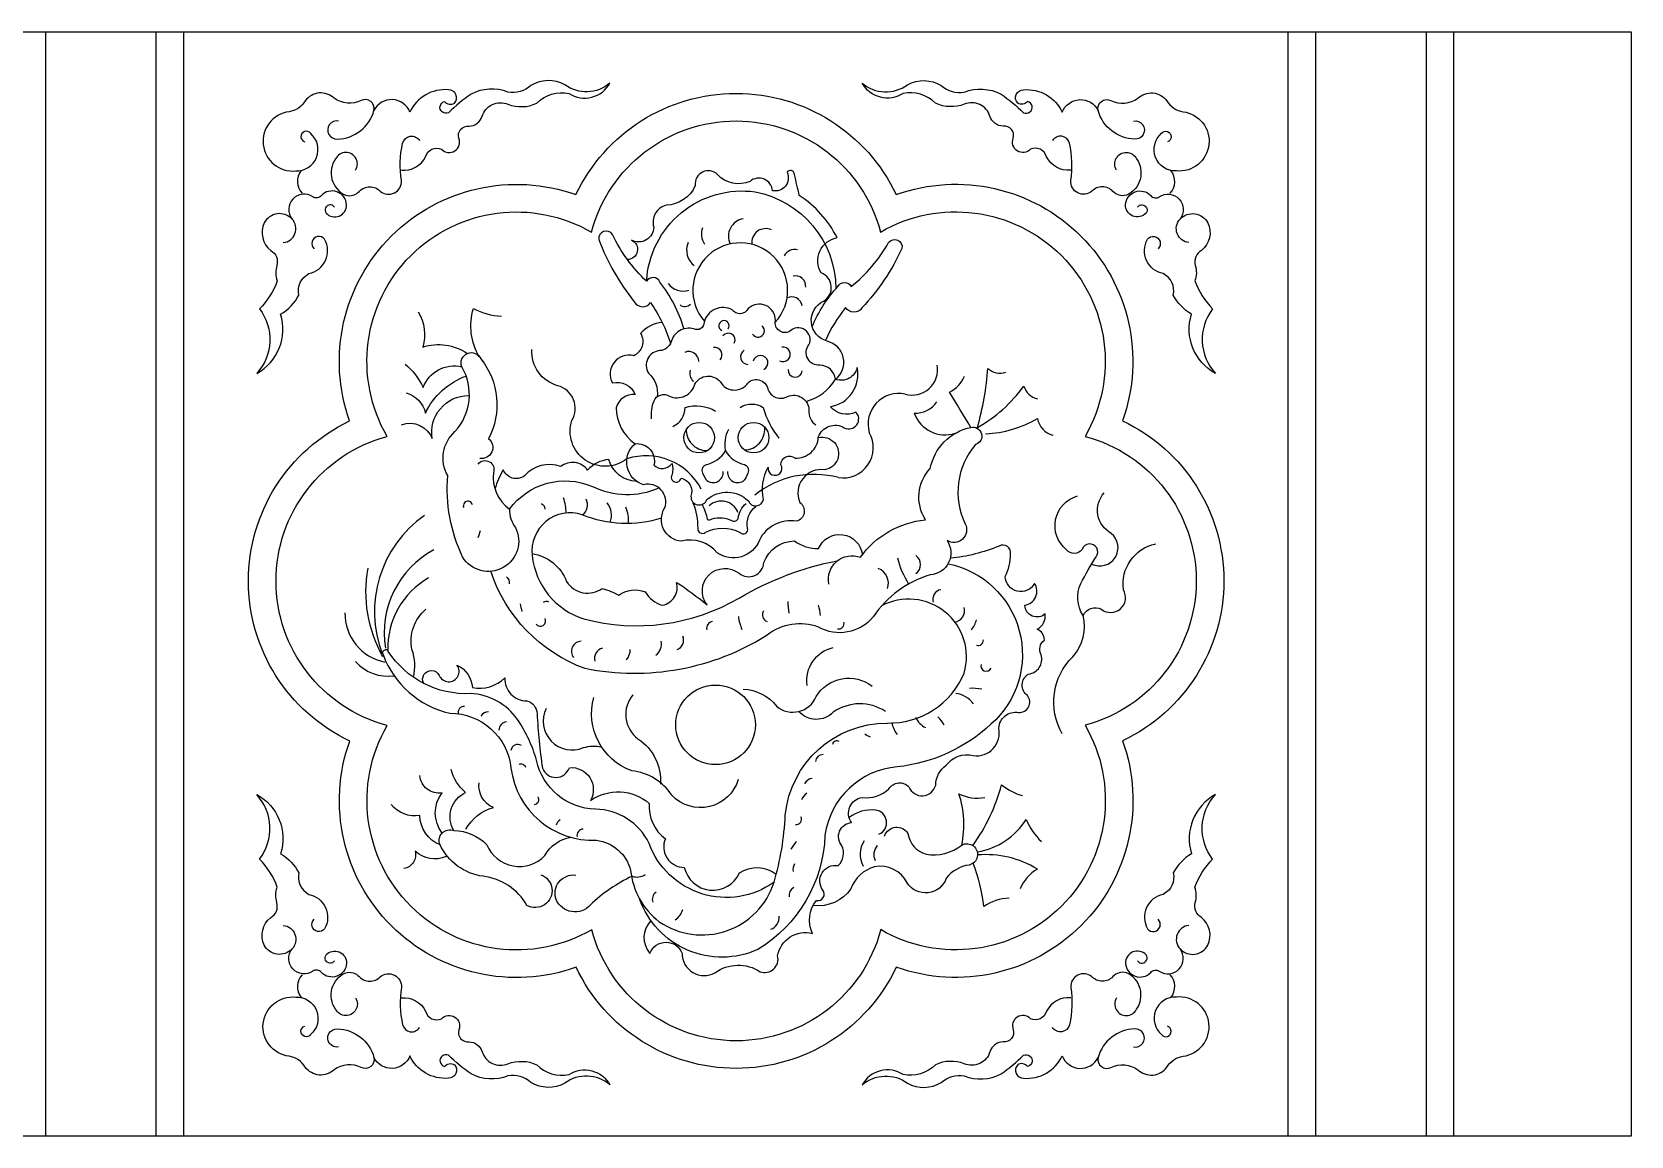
# Model space of a CAD drawing. Extents: x -66030 to 95157, y -13132 to 45879.
# Drawn here: x -52820 to -52241, y 6356 to 6756 of the extents above; entities that cross this region are included whole.
import ezdxf

# ---------------------------------------------------------------- set-up
doc = ezdxf.new("R2010")
doc.units = 0
doc.header["$LTSCALE"] = 100
doc.header["$MEASUREMENT"] = 0
doc.layers.add('3', color=11, linetype='CONTINUOUS')
doc.layers.add('4', color=121, linetype='CONTINUOUS')

msp = doc.modelspace()

# ---------------------------------------------------------------- linework, layer by layer
at = {"layer": '3'}
for p, q in [((-52814.73, 6355.51), (-52814.73, 6755.51)), ((-52774.73, 6355.51), (-52774.73, 6755.51)), ((-52764.73, 6355.51), (-52764.73, 6755.51)), ((-52364.73, 6355.51), (-52364.73, 6755.51)), ((-52354.73, 6355.51), (-52354.73, 6755.51)), ((-52314.73, 6355.51), (-52314.73, 6755.51)), ((-52304.73, 6355.51), (-52304.73, 6755.51))]:
    msp.add_line(p, q, dxfattribs=at)
for points in [[(-52685.94, 6705.45, 0.310778), (-52677.15, 6710.33, -0.458646), (-52671.37, 6713.01, 0.82408), (-52665.1, 6717, -0.555719), (-52661.44, 6721.39, 0.321846), (-52656.71, 6724.97, -0.439173), (-52647.36, 6729.36, 0.204998), (-52636.94, 6729.69, -0.249845), (-52625.22, 6733.26, 0.440117), (-52610.41, 6737.01, -0.349568), (-52626.77, 6736.36, 0.267481), (-52639.06, 6736.11, -0.227632), (-52647.36, 6733.75, 0.210096), (-52660.71, 6733.02, 0.03781), (-52668.85, 6726.27, -1.109065), (-52670.31, 6730.34, 0.374702), (-52666.73, 6729.69, 0.656493), (-52668.85, 6734.57, 0.317304), (-52682.84, 6726.43, 0.650652), (-52695.87, 6727.08)], [(-52443.52, 6705.45, -0.310778), (-52452.31, 6710.33, 0.458646), (-52458.09, 6713.01, -0.82408), (-52464.36, 6717, 0.555719), (-52468.02, 6721.39, -0.321846), (-52472.76, 6724.97, 0.439173), (-52482.1, 6729.36, -0.204998), (-52492.52, 6729.69, 0.249845), (-52504.24, 6733.26, -0.440117), (-52519.05, 6737.01, 0.349568), (-52502.69, 6736.36, -0.267481), (-52490.4, 6736.11, 0.227632), (-52482.1, 6733.75, -0.210096), (-52468.75, 6733.02, -0.03781), (-52460.61, 6726.27, 1.109065), (-52459.15, 6730.34, -0.374702), (-52462.73, 6729.69, -0.656493), (-52460.61, 6734.57, -0.317304), (-52446.62, 6726.43, -0.650652), (-52433.6, 6727.08)], [(-52708.67, 6723.24, 1.130879), (-52709.13, 6716.68, 0.331427), (-52695.87, 6727.08, 0.63231), (-52700.52, 6730.66, -0.273319), (-52710.27, 6731.47, 0.454289), (-52720.77, 6730.58, -0.227719), (-52726.63, 6726.59, 0.988653), (-52724.19, 6705.19, 0.711253), (-52718.82, 6718.79, 1.363735), (-52720.93, 6715.7, 1.363735)], [(-52420.79, 6723.24, -1.130879), (-52420.34, 6716.68, -0.331427), (-52433.6, 6727.08, -0.63231), (-52428.94, 6730.66, 0.273319), (-52419.19, 6731.47, -0.454289), (-52408.69, 6730.58, 0.227719), (-52402.83, 6726.59, -0.988653), (-52405.27, 6705.19, -0.711253), (-52410.65, 6718.79, -1.363735), (-52408.53, 6715.7, -1.363735)], [(-52702.54, 6705.45, 1.046834), (-52709.78, 6709.59, 0.471482), (-52706.12, 6696.34, 0.269224), (-52701.18, 6697.77, -0.428676), (-52693.59, 6697.8, 0.662797), (-52685.94, 6701.7, -0.097643), (-52685.49, 6715.19, -0.663723), (-52679.33, 6716.14)], [(-52426.92, 6705.45, -1.046834), (-52419.68, 6709.59, -0.471482), (-52423.34, 6696.34, -0.269224), (-52428.28, 6697.77, 0.428676), (-52435.87, 6697.8, -0.662797), (-52443.52, 6701.7, 0.097643), (-52443.97, 6715.19, 0.663723), (-52450.13, 6716.14)], [(-52528.66, 6629.7, 0.62365), (-52531.78, 6643.51, -0.693281), (-52533.07, 6658.02, 0.638095), (-52533.91, 6668.2, -0.52329), (-52528.16, 6681, 0.132509), (-52541.82, 6696.26, 0.001972), (-52543.57, 6703.82, 0.757977), (-52546.27, 6704.67, -0.624918), (-52551.52, 6698, 0.613501), (-52559.65, 6701.39, -0.317022), (-52571.4, 6703.82, 0.725001), (-52579.5, 6699.85, -0.289499), (-52590.01, 6692.75, 0.425115), (-52594.55, 6684.8, -0.569026), (-52602.65, 6680.12, -0.81395), (-52604.08, 6673.08, -0.81395)], [(-52710.15, 6692.07, 1.020451), (-52713.22, 6689.9, 0.701022), (-52705.8, 6692.93, 0.65718), (-52714.91, 6696.26, -0.428237), (-52718.02, 6695.83, 0.852992), (-52725.52, 6687.72, 0.885227)], [(-52597.13, 6665.19, -0.439093), (-52557.81, 6697.58, -0.358518), (-52528.57, 6662.53, -0.358518)], [(-52419.31, 6692.07, -1.020451), (-52416.24, 6689.9, -0.701022), (-52423.66, 6692.93, -0.65718), (-52414.55, 6696.26, 0.428237), (-52411.44, 6695.83, -0.852992), (-52403.94, 6687.72, -0.885227)], [(-52728.73, 6679.18, 0.613739), (-52725.52, 6687.72, 0.515798), (-52735.62, 6686.35, 0.347237), (-52733.27, 6676.35, -0.344938), (-52731.05, 6670.92, 0.159841), (-52730.92, 6665.36, -0.116888), (-52737.35, 6655.24, -0.363475), (-52738.33, 6631.79, 0.357198), (-52729.69, 6653.27, 0.138305), (-52723.06, 6660.19, -0.344206), (-52719.44, 6667.96, 0.510534), (-52713.75, 6680.42, 1.079479), (-52717.58, 6676.97)], [(-52400.73, 6679.18, -0.613739), (-52403.94, 6687.72, -0.515798), (-52393.84, 6686.35, -0.347237), (-52396.19, 6676.35, 0.344938), (-52398.41, 6670.92, -0.159841), (-52398.54, 6665.36, 0.116888), (-52392.12, 6655.24, 0.363475), (-52391.13, 6631.79, -0.357198), (-52399.77, 6653.27, -0.138305), (-52406.4, 6660.19, 0.344206), (-52410.02, 6667.96, -0.510534), (-52415.71, 6680.42, -1.079479), (-52411.88, 6676.97)], [(-52583.62, 6648.05, 0.094771), (-52592.32, 6664.9, 0.615137), (-52597.13, 6665.19, -0.092944), (-52609.46, 6682.11, 0.817016), (-52614.43, 6680.3, 0.078948), (-52601.61, 6657.77, 0.546622), (-52595.7, 6657.44, -0.081623), (-52588.44, 6642.44)], [(-52537.15, 6648.75, -0.086253), (-52527.86, 6663.32, -0.615137), (-52523.04, 6663.25, 0.092944), (-52509.49, 6679.21, -0.817016), (-52504.67, 6677.04, -0.078948), (-52519.12, 6655.53, -0.546622), (-52525.05, 6655.64, 0.068463), (-52532.38, 6643.7)], [(-52657.73, 6637.73, -0.20916), (-52659.83, 6655.29, 0.101285), (-52649.7, 6652.53)], [(-52539.36, 6621.68, 0.192323), (-52528.66, 6629.7, 0.371236), (-52534.38, 6634.78, -0.653008), (-52538.32, 6642.2, 0.854587), (-52545.36, 6646.97, -0.627025), (-52550.5, 6650.93, 0.671263), (-52560.3, 6655.31, -0.563985), (-52566.13, 6654.83, 0.492753), (-52576.33, 6650.34, -0.595438), (-52580.07, 6647.99, 0.421858), (-52588.32, 6643, -0.279572), (-52592.29, 6640.05, 0.576611), (-52596.42, 6631.93, -0.239822), (-52593.27, 6623.35, -0.239822)], [(-52679.84, 6654.07, -0.209275), (-52678.23, 6641.33, -0.231263), (-52662.02, 6639.05, -0.231263)], [(-52591.45, 6650.24, 0.196722), (-52599.31, 6646.27, -0.448682), (-52601.78, 6638.22, 0.653065), (-52609.54, 6628.34, -0.385121), (-52601.32, 6624.14, 0.373037), (-52608.13, 6619.35, 0.247367), (-52601.32, 6606.35, -0.522284), (-52594.46, 6598.62, 0.466815), (-52587.92, 6599.19, -0.122733), (-52587.88, 6595.14, 1.244252), (-52584.66, 6593.9, -0.44251), (-52581.06, 6587.33, 0.875136), (-52575.27, 6586.14, -0.385369), (-52560.25, 6585.59, 0.737565), (-52554.77, 6586.09, -0.177372), (-52553.11, 6597.8, 1.46177), (-52548.53, 6598.74, -0.614172), (-52543.36, 6601.16, 0.421088), (-52534.95, 6608.76, -0.471111), (-52525.52, 6612.11, 0.857623), (-52521.36, 6617.81, -0.351057), (-52530.58, 6619.75, 0.431266), (-52520.88, 6633.97, -0.462806), (-52528.66, 6629.7, -0.480309)], [(-52658.16, 6598.95, -0.870556), (-52652.63, 6595.88, 0.268855), (-52646.78, 6582.61, 0.176077), (-52644.64, 6576.01, -0.961253), (-52663.78, 6565.32, -0.131829), (-52669.15, 6594.78, -0.354537), (-52666.54, 6610.74, 0.329986), (-52664.05, 6634.19, -0.997452), (-52657.15, 6637.04, -0.298305), (-52654.35, 6608.16, -0.774652), (-52657.55, 6601.04)], [(-52577.32, 6589.9, 0.363585), (-52604.26, 6600.87, -0.740754), (-52624.2, 6614.73, 0.497751), (-52629.24, 6627.33, -0.353964), (-52638.67, 6640.51, -0.353964)], [(-52684.63, 6635.17, -0.119491), (-52678.09, 6626.66, -0.380312), (-52664.05, 6634.19, -0.380312)], [(-52684.21, 6624.76, -0.284625), (-52677.26, 6617.39, -0.196743), (-52662.49, 6630.87)], [(-52595.3, 6615.37, -0.120746), (-52594.45, 6621.83, -0.457927), (-52588.86, 6623.58, 0.460788), (-52579.63, 6627.93, -0.539873), (-52570.42, 6628.73, 0.520478), (-52560.88, 6627.84, -0.65739), (-52553.22, 6626.09, 0.470116), (-52546.08, 6623.47, -0.535048), (-52538.33, 6618.47, 0.268854), (-52535.85, 6613.12)], [(-52685.86, 6613.22, -0.406718), (-52674.76, 6608.17, -0.464846), (-52661.64, 6623.8, -0.464846)], [(-52587.58, 6612.61, 0.29845), (-52583.19, 6619.48, -0.21378), (-52572.13, 6618.15, -0.21378)], [(-52563.22, 6619.51, -0.291234), (-52554.9, 6619.47, 0.099469), (-52549.18, 6608.34)], [(-52531.11, 6555.51, -0.593117), (-52519.7, 6565.19, -0.217518), (-52496.12, 6578.74, -0.344091), (-52494.37, 6597.38, -0.304616), (-52479.71, 6612.25, -0.975878), (-52478.03, 6606.05, 0.297269), (-52481.71, 6577.26, -0.754165), (-52488.33, 6571.22, -0.583614), (-52494.37, 6558.86, 0.173108), (-52515.1, 6543.61, -0.367067), (-52534.89, 6539.93, 0.259745), (-52553.51, 6536.96, -0.193139), (-52619.36, 6524.85, -0.228997), (-52653.57, 6560.11, -0.22306)], [(-52534.96, 6608.54, -1.04149), (-52532.6, 6596.88, 0.589623), (-52541.63, 6585.05, -0.634259), (-52542.84, 6578.23, 0.334014), (-52556.28, 6571.41, -0.488345), (-52571.53, 6566.8, 0.298175), (-52584.57, 6571.01, -0.560544), (-52590.59, 6583.04, 0.607458), (-52598.21, 6591.46, -0.589094), (-52601.32, 6606.35, -0.589094)], [(-52575.44, 6593.14, -0.093262), (-52577, 6596.65, -0.332763), (-52575.49, 6598.81, 0.207044), (-52568.6, 6603.73, 0.207044), (-52561.71, 6598.81, -0.332763), (-52560.2, 6596.65, -0.093262), (-52561.76, 6593.14)], [(-52600.7, 6592.7, -0.330474), (-52610.85, 6600.59, 0.189481), (-52618.49, 6596.77, 0.434502), (-52628.21, 6598.04, 0.307647), (-52641.4, 6594.69, -0.492858), (-52649.04, 6596.89, 0.071639), (-52652.05, 6589.95)], [(-52646.78, 6582.61, -0.350715), (-52616.7, 6590.83, 0.218148), (-52592.66, 6590.33)], [(-52580.34, 6584.96, -0.097025), (-52578.63, 6575.66, 0.640417), (-52575.9, 6574.19, -0.244522), (-52563.29, 6574.19, 0.787865), (-52560.55, 6575.66, -0.282682), (-52557.62, 6583.61)], [(-52446.61, 6501.19, -0.340163), (-52442.76, 6529.18, 0.25374), (-52439.05, 6544.15, -0.261253), (-52439.86, 6555.64, -0.024563), (-52434.33, 6565.4, 1.182525), (-52439.38, 6568.06, -0.489965), (-52445.03, 6567.91, -0.609279), (-52441.11, 6587.42)], [(-52435.96, 6562.73, 0.893258), (-52428.85, 6573.84, -0.481392), (-52431.43, 6588.55)], [(-52591.72, 6579.35, -0.172832), (-52620.43, 6580.54, 0.553773), (-52638.56, 6565.8, 0.298571), (-52619.81, 6542.84, 0.198485), (-52563.6, 6550.4, -0.086281), (-52528.09, 6563.89)], [(-52577.04, 6584.33, -0.069471), (-52575.17, 6578.94, 0.335032), (-52573.43, 6579.16, -0.177824), (-52566.07, 6578.44, 0.442086), (-52563.98, 6579.28, -0.186383), (-52561.09, 6584.71, -0.186383)], [(-52638.63, 6566.58, -0.272039), (-52626.13, 6556.38, 0.429716), (-52613.17, 6553.93, -0.04534), (-52607.17, 6551.47, -0.254134), (-52597.62, 6552.7, 0.203741), (-52591.34, 6547.79, 0.432693), (-52586.29, 6556.11, -0.030215), (-52575.24, 6547.93, -0.886136), (-52563.64, 6559.38, 0.604656), (-52554.64, 6563.34, -0.315983), (-52543.59, 6571.11, 0.162897), (-52534.85, 6568.38, -0.769142), (-52518.99, 6566.15)], [(-52595.56, 6433.53, 0.395921), (-52595.9, 6421.69, -0.694252), (-52584.28, 6421.69, 0.572193), (-52572.4, 6414.62, -0.31639), (-52555.98, 6415.02, 0.594546), (-52549.67, 6420.75, -0.442532), (-52537.05, 6428.91, -0.288168), (-52535.58, 6440.89, 0.697438), (-52533.26, 6444.56, -0.686337), (-52527.75, 6453.49, 0.329712), (-52526.41, 6460.7, -0.608196), (-52522.91, 6469.11, -0.55821), (-52519.09, 6478.21, 0.233532), (-52509.37, 6481.35, -0.488997), (-52502.14, 6482.01, 0.730222), (-52492.43, 6482.68, -0.23708), (-52488.62, 6489.82, -0.312009), (-52478.81, 6493.34, 0.521548), (-52469.57, 6503.33, -0.440805), (-52462.45, 6508.99, 0.671875), (-52459.22, 6515.09, -0.540571), (-52458.78, 6522.9, 0.464553), (-52454.21, 6529.79, -0.360369), (-52453.08, 6535.22, 0.308729), (-52455.69, 6539.1, 0.30267), (-52452.75, 6544.75, -0.643658), (-52460.15, 6547.81, 0.545887), (-52456.62, 6555.75, -0.771701), (-52467.22, 6558.21, 0.104974), (-52465.32, 6566.38, 0.64144), (-52469.45, 6569.26, -0.072442), (-52487.18, 6564.82, -0.072442)], [(-52439.05, 6544.15, -0.409109), (-52432.43, 6546.37, 0.834113), (-52424.42, 6553.37, -0.397121), (-52412.74, 6570.05, -0.397121)], [(-52487.97, 6562.86, -0.620032), (-52472.41, 6504.69, -0.161714), (-52506.35, 6489.27, 0.352274), (-52532.52, 6464.47, -0.252398), (-52556.83, 6423.09, -0.438639), (-52599.66, 6441.4)], [(-52550.98, 6447.46, -0.495055), (-52596.22, 6461.53, 0.286761), (-52615.62, 6473.89, -0.342957), (-52637.01, 6491.63, 0.081779), (-52643.85, 6506.37, 0.236445), (-52660.98, 6515.8, -0.265774), (-52690.68, 6531.1, 1.022016), (-52692.57, 6529.92, 0.25164), (-52668.4, 6508.68, -0.386485), (-52646.26, 6488.8, 0.388277), (-52615.3, 6462.67, -0.309653), (-52602.93, 6451.77, 0.206455), (-52592.54, 6433.16, 0.504092), (-52550.98, 6447.46, 0.060833), (-52546.92, 6471.77, -0.384739), (-52509.99, 6505.15, 0.309672), (-52482.11, 6523.24, 0.664782), (-52512.02, 6547.58)], [(-52681.6, 6521.74, 0.15601), (-52682.12, 6531.74, -0.270807), (-52677.04, 6546.42, -0.270807)], [(-52538.96, 6518.76, -0.392269), (-52529.51, 6532.52, -0.392269)], [(-52677.86, 6519.5, -1.019407), (-52672.25, 6522.41, 1.144763), (-52665.83, 6526.1, -0.279881), (-52660.21, 6518.07, 0.251812), (-52648.52, 6521.47, 0.423337), (-52640.54, 6513.18, -0.325347), (-52636.78, 6508.54, 0.024698), (-52634.86, 6488.81, 0.712275), (-52625.11, 6488.97, -0.605925), (-52617.47, 6477.1, -0.338151), (-52596.16, 6476.04, 0.260942), (-52590.33, 6463.23, 0.538382), (-52583.47, 6452.82, 0.719222), (-52563.52, 6450.81, -0.334763), (-52550.18, 6450.33)], [(-52562.1, 6517.43, -0.219284), (-52550.03, 6511.21, 0.506062), (-52535.72, 6514.72, -0.452956), (-52515.48, 6518.49, -0.452956)], [(-52602.1, 6515.4, 0.426387), (-52600.27, 6499.37, -0.270942), (-52592.1, 6483.03, -0.270942)], [(-52633.53, 6510.45, 0.694838), (-52619.96, 6496.23, -0.127504), (-52613.46, 6496.5, -0.127504)], [(-52563.95, 6484.69, -0.582335), (-52588.03, 6479.03, 0.228651), (-52602.53, 6487.78, -0.388579), (-52616.28, 6514.41, -0.388579)], [(-52510.62, 6509.32, 0.308698), (-52529.51, 6509.05, -0.435474), (-52541.99, 6509.34, -0.435474)], [(-52666.93, 6466.18, -0.443127), (-52662.7, 6479.96, -0.149829), (-52667.97, 6488.32)], [(-52671.16, 6465.29, -0.341726), (-52671.22, 6479.81, -0.439479), (-52679.27, 6486.15, -0.439479)], [(-52662.55, 6466.66, -0.203045), (-52652.64, 6474.55, -0.345743), (-52657.75, 6483.52, -0.345743)], [(-52728.73, 6431.84, -0.613739), (-52725.52, 6423.3, -0.515798), (-52735.62, 6424.68, -0.347237), (-52733.27, 6434.67, 0.344938), (-52731.05, 6440.11, -0.159841), (-52730.92, 6445.66, 0.116888), (-52737.35, 6455.78, 0.363475), (-52738.33, 6479.24, -0.357198), (-52729.69, 6457.76, -0.138305), (-52723.06, 6450.84, 0.344206), (-52719.44, 6443.07, -0.510534), (-52713.75, 6430.6, -1.079479), (-52717.58, 6434.06)], [(-52671.94, 6461.03, -0.301822), (-52679.27, 6471.61, -0.266731), (-52689.64, 6475.63)], [(-52400.73, 6431.84, 0.613739), (-52403.94, 6423.3, 0.515798), (-52393.84, 6424.68, 0.347237), (-52396.19, 6434.67, -0.344938), (-52398.41, 6440.11, 0.159841), (-52398.54, 6445.66, -0.116888), (-52392.12, 6455.78, -0.363475), (-52391.13, 6479.24, 0.357198), (-52399.77, 6457.76, 0.138305), (-52406.4, 6450.84, -0.344206), (-52410.02, 6443.07, 0.510534), (-52415.71, 6430.6, 1.079479), (-52411.88, 6434.06)], [(-52635.48, 6450.19, -1.093112), (-52640.49, 6439.06, 0.238081), (-52656.35, 6449.63, -0.255927), (-52671.94, 6461.03, -0.6712), (-52666.93, 6466.18, -0.195472), (-52654.96, 6461.03, 0.542489), (-52633.95, 6457.14, -0.234169), (-52624.6, 6463.77, -0.234169)], [(-52510.96, 6464.19, -0.638901), (-52502.46, 6465.11, 0.300902), (-52495.89, 6457.62, 0.212547), (-52482.99, 6460.94, -1.15526), (-52480.36, 6453.7, 0.191988), (-52488.58, 6448.95, -0.627631), (-52502.78, 6447.25, 0.336191), (-52514.54, 6453.04, 0.243627), (-52523.12, 6445.06, -0.277677), (-52536.82, 6439.02, -0.277677)], [(-52669.67, 6456.76, -0.301359), (-52680.97, 6458.77, -0.448843), (-52685, 6452.42, -0.448843)], [(-52602.35, 6449.63, 0.085504), (-52617.53, 6439.2, -0.541613), (-52629.91, 6441.15, -0.558049), (-52622.82, 6450.05, -0.558049)], [(-52710.15, 6418.95, -1.020451), (-52713.22, 6421.13, -0.701022), (-52705.8, 6418.09, -0.65718), (-52714.91, 6414.77, 0.428237), (-52718.02, 6415.19, -0.852992), (-52725.52, 6423.3, -0.885227)], [(-52419.31, 6418.95, 1.020451), (-52416.24, 6421.13, 0.701022), (-52423.66, 6418.09, 0.65718), (-52414.55, 6414.77, -0.428237), (-52411.44, 6415.19, 0.852992), (-52403.94, 6423.3, 0.885227)], [(-52702.54, 6405.58, -1.046834), (-52709.78, 6401.43, -0.471482), (-52706.12, 6414.69, -0.269224), (-52701.18, 6413.25, 0.428676), (-52693.59, 6413.22, -0.662797), (-52685.94, 6409.32, 0.097643), (-52685.49, 6395.83, 0.663723), (-52679.33, 6394.89)], [(-52426.92, 6405.58, 1.046834), (-52419.68, 6401.43, 0.471482), (-52423.34, 6414.69, 0.269224), (-52428.28, 6413.25, -0.428676), (-52435.87, 6413.22, 0.662797), (-52443.52, 6409.32, -0.097643), (-52443.97, 6395.83, -0.663723), (-52450.13, 6394.89)], [(-52708.67, 6387.79, -1.130879), (-52709.13, 6394.34, -0.331427), (-52695.87, 6383.94, -0.63231), (-52700.52, 6380.37, 0.273319), (-52710.27, 6379.55, -0.454289), (-52720.77, 6380.45, 0.227719), (-52726.63, 6384.43, -0.988653), (-52724.19, 6405.84, -0.711253), (-52718.82, 6392.24, -1.363735), (-52720.93, 6395.33, -1.363735)], [(-52685.94, 6405.58, -0.310778), (-52677.15, 6400.7, 0.458646), (-52671.37, 6398.01, -0.82408), (-52665.1, 6394.03, 0.555719), (-52661.44, 6389.64, -0.321846), (-52656.71, 6386.06, 0.439173), (-52647.36, 6381.67, -0.204998), (-52636.94, 6381.34, 0.249845), (-52625.22, 6377.76, -0.440117), (-52610.41, 6374.02, 0.349568), (-52626.77, 6374.67, -0.267481), (-52639.06, 6374.91, 0.227632), (-52647.36, 6377.27, -0.210096), (-52660.71, 6378, -0.03781), (-52668.85, 6384.76, 1.109065), (-52670.31, 6380.69, -0.374702), (-52666.73, 6381.34, -0.656493), (-52668.85, 6376.46, -0.317304), (-52682.84, 6384.59, -0.650652), (-52695.87, 6383.94)], [(-52443.52, 6405.58, 0.310778), (-52452.31, 6400.7, -0.458646), (-52458.09, 6398.01, 0.82408), (-52464.36, 6394.03, -0.555719), (-52468.02, 6389.64, 0.321846), (-52472.76, 6386.06, -0.439173), (-52482.1, 6381.67, 0.204998), (-52492.52, 6381.34, -0.249845), (-52504.24, 6377.76, 0.440117), (-52519.05, 6374.02, -0.349568), (-52502.69, 6374.67, 0.267481), (-52490.4, 6374.91, -0.227632), (-52482.1, 6377.27, 0.210096), (-52468.75, 6378, 0.03781), (-52460.61, 6384.76, -1.109065), (-52459.15, 6380.69, 0.374702), (-52462.73, 6381.34, 0.656493), (-52460.61, 6376.46, 0.317304), (-52446.62, 6384.59, 0.650652), (-52433.6, 6383.94)], [(-52420.79, 6387.79, 1.130879), (-52420.34, 6394.34, 0.331427), (-52433.6, 6383.94, 0.63231), (-52428.94, 6380.37, -0.273319), (-52419.19, 6379.55, 0.454289), (-52408.69, 6380.45, -0.227719), (-52402.83, 6384.43, 0.988653), (-52405.27, 6405.84, 0.711253), (-52410.65, 6392.24, 1.363735), (-52408.53, 6395.33, 1.363735)]]:
    msp.add_lwpolyline(points, format="xyb", dxfattribs=at)
for points in [[(-52424.76, 6614.64, -0.632599), (-52424.73, 6498.7, -0.632599), (-52506.7, 6416.69, -0.632599), (-52622.65, 6416.66, -0.632599), (-52704.65, 6498.63, -0.632599), (-52704.68, 6614.58, -0.632599), (-52622.71, 6696.58, -0.632599), (-52506.76, 6696.61, -0.632599)], [(-52438.34, 6609.01, -0.769152), (-52438.32, 6504.32, -0.769152), (-52512.33, 6430.28, -0.769152), (-52617.02, 6430.25, -0.769152), (-52691.07, 6504.26, -0.769152), (-52691.09, 6608.95, -0.769152), (-52617.08, 6683, -0.769152), (-52512.39, 6683.02, -0.769152)]]:
    msp.add_lwpolyline(points, format="xyb", close=True, dxfattribs=at)
for centre, radius in [((-52578.08, 6608.53), 5.54), ((-52558.38, 6608.53), 5.54), ((-52572.16, 6504.51), 14.41)]:
    msp.add_circle(centre, radius, dxfattribs=at)
for centre, radius, start, end in [((-52717.34, 6701.36), 6.27, 141.32411, 223.2143), ((-52412.12, 6701.36), 6.27, 316.7857, 38.67589), ((-52570.62, 6682.44), 6.68, 161.19029, 214.34997), ((-52561.11, 6681.5), 6.41, 99.17769, 205.92406), ((-52554.02, 6679.23), 5.03, 65.08796, 187.51509), ((-52575.62, 6676.43), 7.02, 156.58486, 232.37396), ((-52563.2, 6661.93), 17.16, 317.39835, 220.69168), ((-52543.6, 6672.54), 4.14, 74.15842, 153.73869), ((-52543.27, 6663.41), 3.78, 354.69215, 102.49778), ((-52583.87, 6668.46), 6.8, 216.5518, 287.83226), ((-52583.31, 6659.07), 3.01, 235.11555, 313.05019), ((-52544.58, 6655.81), 3.77, 7.94519, 116.4126), ((-52569.11, 6649.11), 1.86, 323.14898, 247.01423), ((-52556.75, 6647.21), 2.3, 211.18081, 51.71751), ((-52567.51, 6643.96), 2.41, 331.79378, 144.33989), ((-52581.82, 6636.14), 3.6, 0.1228, 113.6888), ((-52572.48, 6638.56), 2.66, 317.35066, 98.94329), ((-52560.3, 6637.83), 2.78, 122.06919, 267.62926), ((-52555.87, 6635.63), 2.68, 297.84769, 166.60073), ((-52547.78, 6638.72), 2.68, 242.65698, 97.82576), ((-52577.64, 6631.85), 3.87, 162.91335, 228.66776), ((-52543.29, 6633.04), 2.57, 176.99526, 354.21315), ((-52500.93, 6633.15), 9.19, 253.92631, 10.23623), ((-52579.19, 6641.32), 105.93, 344.06773, 355.84584), ((-52469.15, 6638.07), 6.24, 225.26745, 289.90209), ((-52492.33, 6635.13), 11.21, 295.63935, 337.06255), ((-52502, 6656.78), 50.92, 298.97884, 324.52046), ((-52453.71, 6629.52), 7.2, 198.5292, 254.87669), ((-52505.79, 6613.41), 11.15, 78.02624, 195.84237), ((-52500.01, 6627.11), 9.76, 268.7917, 325.09399), ((-53214.54, 6174.14), 855.52, 30.80366, 31.80497), ((-52488.95, 6621.58), 12.03, 200.57286, 287.47264), ((-52476.02, 6650.5), 40.58, 272.36645, 300.29558), ((-52448.14, 6616.77), 7.53, 190.03079, 255.45825), ((-52575.27, 6611.44), 7.55, 177.5203, 269.35403), ((-52556.76, 6606.02), 12.06, 153.10449, 190.91062), ((-52561.88, 6611.62), 7.55, 272.14718, 3.98091), ((-52526.03, 6604.9), 10.97, 261.38421, 29.9023), ((-52573.03, 6595.89), 3.65, 228.66632, 6.89265), ((-52564.17, 6595.89), 3.65, 173.10735, 311.33368), ((-52536.61, 6561.23), 34.01, 74.7629, 128.78316), ((-52661.86, 6583.86), 1.66, 12.41352, 203.61485), ((-52647.82, 6580.19), 21.63, 2.70567, 17.64216), ((-52622.93, 6584.14), 4.39, 304.74169, 28.31916), ((-52616.74, 6580.47), 6.9, 337.6269, 40.03038), ((-52570.09, 6579.02), 6.54, 22.05081, 132.45026), ((-52652.93, 6545.45), 42.76, 125.25296, 200.90311), ((-52635.52, 6582.85), 1.62, 351.8821, 81.88831), ((-52614.59, 6578.92), 10.89, 352.14631, 23.93151), ((-52691.68, 6585.94), 36.16, 337.88478, 342.12855), ((-52658.03, 6537.83), 34.12, 118.21432, 189.40076), ((-52471.93, 6573.99), 35.54, 194.71423, 211.37298), ((-52501.89, 6562.55), 3.99, 305.33658, 54.66342), ((-52651.12, 6552.75), 47.78, 169.82659, 209.42367), ((-52661.55, 6532.26), 29.33, 119.69452, 181.66581), ((-52649.4, 6555.93), 2.69, 353.48384, 55.42807), ((-52515.47, 6555.72), 5.91, 341.48422, 67.67708), ((-52489.92, 6549.94), 3.56, 99.60291, 196.23162), ((-52688.48, 6544.82), 17.92, 179.18489, 258.81677), ((-2224263.61, -536660.11), 2238529.01, 14.04370037, 14.04377279), ((-52633.43, 6547.55), 1.69, 58.48052, 134.1929), ((-52552.55, 6544.32), 2.63, 146.11212, 248.55954), ((-52228.12, 6579.88), 319.39, 185.50755, 186.28513), ((-52552.1, 6543.04), 17.93, 3.54831, 15.55049), ((-52486.23, 6545.87), 4.23, 280.21958, 15.28186), ((-52635.6, 6542.14), 1.91, 217.10238, 28.33908), ((-52572.98, 6539.5), 2.42, 96.90746, 193.67225), ((-52545.08, 6546.31), 18.98, 187.79306, 202.45727), ((-52527.6, 6541.22), 1.99, 257.96509, 13.30684), ((-52484.2, 6543.7), 6.62, 313.57734, 349.79463), ((-52620.69, 6531.13), 3.68, 92.83429, 218.03884), ((-52597.02, 6533.9), 5.29, 308.03808, 9.96103), ((-52587.3, 6535.16), 3.59, 290.20795, 24.39011), ((-52477.1, 6535.17), 1.93, 252.44857, 3.27046), ((-52690.61, 6538.1), 16.02, 221.76172, 277.55377), ((-52612.1, 6528.52), 3.9, 104.6659, 194.16577), ((-52609.28, 6531.9), 6.25, 321.37602, 359.43124), ((-52474.13, 6525.84), 1.95, 164.62791, 333.31854), ((-52486.36, 6506.49), 9.47, 36.62997, 82.7606), ((-52479.22, 6497.47), 20.26, 80.08901, 92.76233), ((-52663.19, 6508.94), 2.22, 88.51407, 191.52135), ((-52654.25, 6505.87), 3.39, 93.02243, 148.87375), ((-52647.57, 6502.55), 3.04, 96.06581, 179.35128), ((-52497.39, 6507.64), 11.22, 192.00622, 216.41768), ((-52491.96, 6511.35), 8.89, 208.51888, 242.23691), ((-52498.18, 6500.28), 9.67, 24.73105, 47.3542), ((-52528.18, 6496.97), 1.72, 60.83587, 167.06539), ((-52512.7, 6508.52), 9.07, 233.14603, 247.3918), ((-52643.78, 6494.89), 2.5, 57.88765, 171.89476), ((-52533.18, 6490.91), 2.82, 90.33602, 173.6067), ((-52642.64, 6488.43), 1.84, 17.88029, 114.21845), ((-52536.81, 6481.69), 3.41, 95.04942, 154.90473), ((-52536.54, 6501.34), 70.47, 324.80994, 344.75219), ((-52455.36, 6498.78), 20.72, 230.4535, 254.34958), ((-52637.96, 6477.42), 1.82, 274.36228, 32.48209), ((-52535.02, 6474.63), 6.55, 128.07128, 156.14779), ((-52477.47, 6492.08), 14.17, 242.37791, 281.35621), ((-52517.74, 6468.3), 35.53, 348.04331, 18.42027), ((-52627.18, 6467.68), 2.68, 117.87575, 171.0185), ((-52542.87, 6470.17), 1.85, 258.18016, 31.80595), ((-52515.67, 6460.32), 13.34, 83.65013, 127.40291), ((-52514.8, 6469.04), 4.59, 293.53471, 83.63164), ((-52481.44, 6483.91), 25.73, 279.07196, 327.92136), ((-52437.54, 6479.41), 23.92, 202.53167, 225.99721), ((-52620.05, 6464.4), 2.3, 90.52339, 192.12583), ((-52500.73, 6430.57), 52.78, 143.14499, 146.84112), ((-52510.66, 6457.57), 9.12, 147.73163, 207.97049), ((-52510.07, 6457.46), 4.79, 136.96565, 206.08165), ((-52474.32, 6421.19), 36.27, 58.9186, 94.64047), ((-52540.32, 6452.05), 3.83, 146.8716, 190.49632), ((-52534.81, 6432.4), 60.11, 5.9471, 21.42903), ((-52447.59, 6438.9), 15.57, 120.94055, 156.57561), ((-52600.63, 6454.81), 5.46, 251.60599, 303.11572), ((-52592.07, 6441.33), 2.99, 123.58594, 202.19055), ((-52542.41, 6442.71), 3.12, 116.54085, 190.30347), ((-52465.39, 6425.11), 16.6, 91.56857, 125.506), ((-52590.97, 6439.71), 7.25, 305.58921, 342.4508), ((-52553.68, 6434.78), 4.6, 289.19797, 4.96242), ((-52717.34, 6409.66), 6.27, 136.7857, 218.67589), ((-52412.12, 6409.66), 6.27, 321.32411, 43.2143)]:
    msp.add_arc(centre, radius, start, end, dxfattribs=at)
at = {"layer": '4'}
msp.add_lwpolyline([(-52240.6, 6355.51), (-56440.6, 6355.51), (-56440.6, 6755.51), (-52240.6, 6755.51), (-52240.6, 6355.51), (-52240.6, 6355.51)], dxfattribs=at)

doc.saveas('drawing.dxf')
